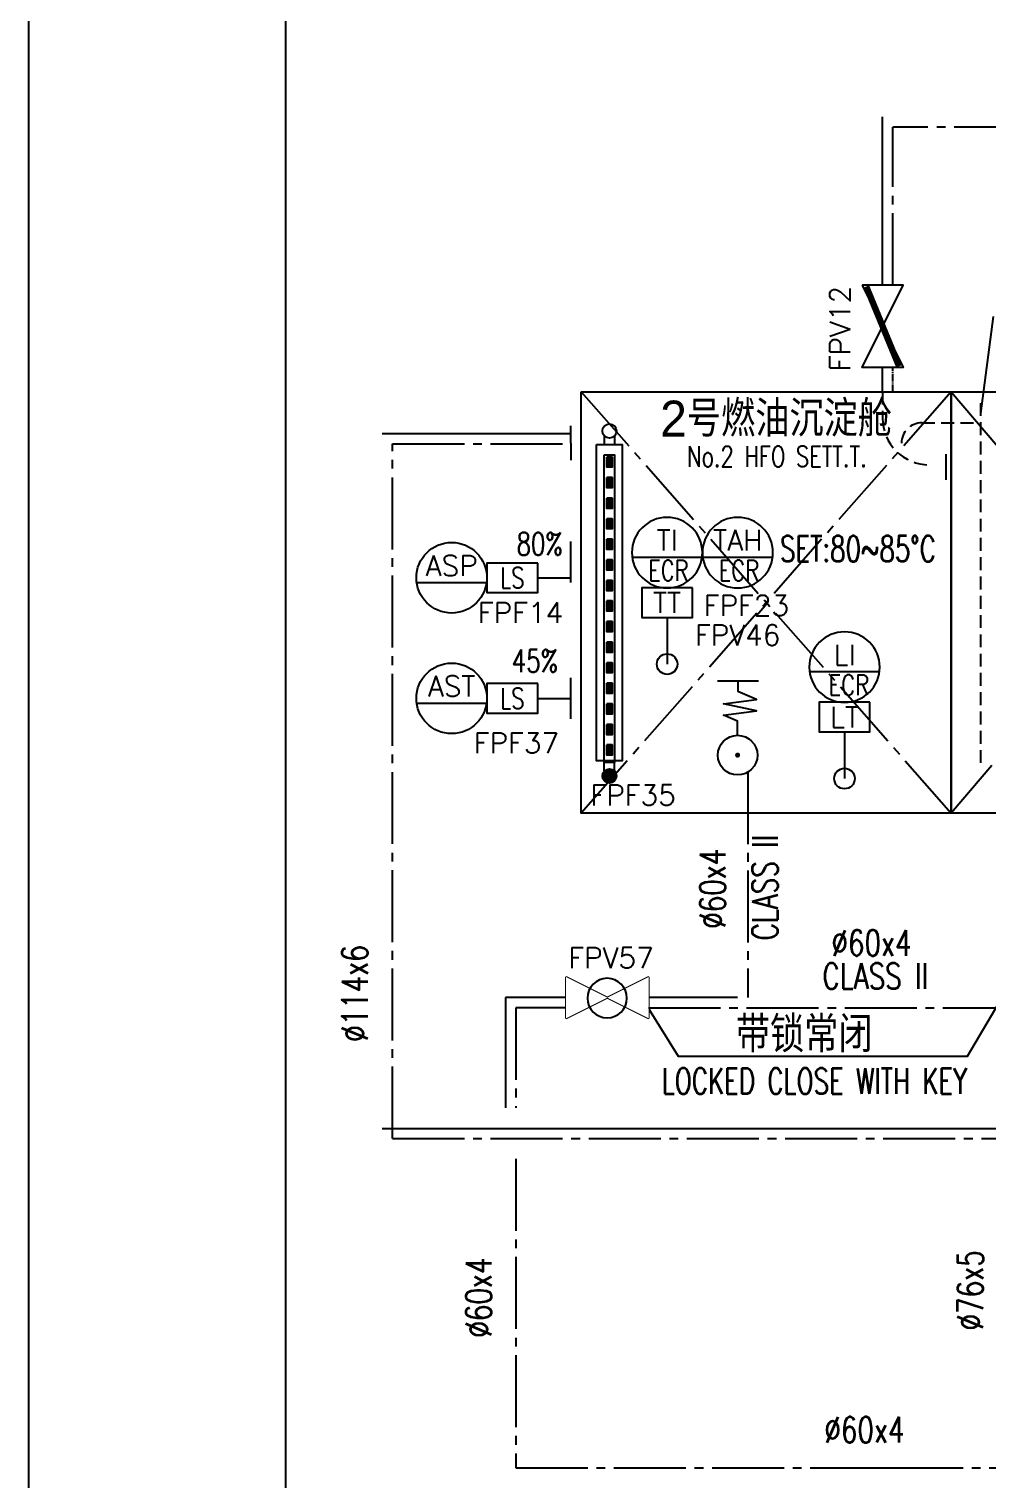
# Model space of a CAD drawing. Header units: inches. Extents: x 244 to 838, y -431 to 471.
# Drawn here: x 243.9 to 337.2, y 180.2 to 321.3 of the extents above; entities that cross this region are included whole.
import ezdxf
from ezdxf.enums import TextEntityAlignment as Align

# ---------------------------------------------------------------- set-up
doc = ezdxf.new("R2010")
doc.units = ezdxf.units.IN
doc.header["$MEASUREMENT"] = 0
doc.set_wipeout_variables(frame=1)
for name, pattern in [('CENTERX2', [0.955, 0.7, -0.085, 0.085, -0.085]), ('HIDDEN', [0.375, 0.25, -0.125]), ('SHORT_CENTER', [0.955, 0.7, -0.085, 0.085, -0.085]), ('SHORT_CENTER_X', [0.955, 0.7, -0.085, 0.085, -0.085])]:
    doc.linetypes.add(name, pattern=pattern)
doc.layers.add('chinese', color=7, linetype='Continuous')
doc.layers.add('text', color=2, linetype='Continuous')
doc.styles.add('HZDX', font='romans.shx', dxfattribs={"width": 0.9, "bigfont": 'HZDX.SHX'})
doc.styles.add('ROMANS', font='ROMANS')
doc.styles.add('SimSun', font='Simtxt.shx', dxfattribs={"bigfont": 'HZDX.SHX'})

# ---------------------------------------------------------------- blocks, each defined once
blk = doc.blocks.new('A033')
at = {"color": 7, "linetype": 'Continuous'}
blk.add_lwpolyline([(-3.4, 2.96), (3.4, 2.96)], dxfattribs=at)
blk.add_circle((0, 3.43), 3.43, dxfattribs=at)
at = {"color": 2, "linetype": 'Continuous', "style": 'ROMANS', "flags": 1}
for tag in ['NAMEPLATE', 'STANDARD', 'DIAMETER', 'REMARKS', 'MATERIAL', 'WEIGHT', 'NAME', 'SIZE']:
    blk.add_attdef(tag, text='', height=2, dxfattribs=at).set_placement((0, 8.86), align=Align.MIDDLE)
at = {"color": 2, "linetype": 'Continuous', "style": 'ROMANS'}
for tag, p in [('MARK', (0, 8.86)), ('SN', (0, 4.63))]:
    blk.add_attdef(tag, text='', height=2, dxfattribs=at).set_placement(p, align=Align.MIDDLE)
blk = doc.blocks.new('F068')
at = {"color": 7, "linetype": 'Continuous'}
blk.add_lwpolyline([(-2.47, 2.87), (2.47, 2.87), (2.47, 0), (-2.47, 0)], close=True, dxfattribs=at)
at = {"color": 2, "linetype": 'Continuous', "style": 'ROMANS', "flags": 1}
for tag in ['NAMEPLATE', 'STANDARD', 'DIAMETER', 'REMARKS', 'MATERIAL', 'WEIGHT', 'NAME', 'SIZE']:
    blk.add_attdef(tag, text='', height=2, dxfattribs=at).set_placement((0, 4.87), align=Align.MIDDLE)
at = {"color": 2, "linetype": 'Continuous', "style": 'ROMANS'}
for tag, p in [('MARK', (0, 4.87)), ('SN', (0, 1.43))]:
    blk.add_attdef(tag, text='', height=2, dxfattribs=at).set_placement(p, align=Align.MIDDLE)
blk = doc.blocks.new('F100')
at = {"color": 2, "linetype": 'Continuous', "style": 'ROMANS', "flags": 1}
for tag in ['WEIGHT', 'SIZE', 'STANDARD', 'NAME', 'DIAMETER', 'MATERIAL', 'REMARKS', 'NAMEPLATE']:
    blk.add_attdef(tag, (-8.33, -0.08), '', height=2, dxfattribs=at)
at = {"color": 2, "linetype": 'Continuous', "style": 'ROMANS'}
blk.add_attdef('MARK', (-8.33, -0.08), '', height=2, dxfattribs=at)
blk = doc.blocks.new('A040')
at = {"color": 7, "linetype": 'Continuous'}
blk.add_lwpolyline([(-3.4, 2.96), (3.4, 2.96)], dxfattribs=at)
blk.add_circle((0, 3.43), 3.43, dxfattribs=at)
at = {"color": 2, "linetype": 'Continuous', "style": 'ROMANS', "flags": 1}
for tag in ['NAMEPLATE', 'STANDARD', 'DIAMETER', 'REMARKS', 'MATERIAL', 'WEIGHT', 'NAME', 'SIZE']:
    blk.add_attdef(tag, text='', height=2, dxfattribs=at).set_placement((0, 8.86), align=Align.MIDDLE)
at = {"color": 2, "linetype": 'Continuous', "style": 'ROMANS'}
for tag, p in [('MARK', (0, 8.86)), ('SN', (0, 4.61))]:
    blk.add_attdef(tag, text='', height=2, dxfattribs=at).set_placement(p, align=Align.MIDDLE)
blk = doc.blocks.new('F038')
at = {"color": 7, "linetype": 'Continuous'}
for points in [[(0, -2), (0, 2)], [(1, -2), (1, 2)]]:
    blk.add_lwpolyline(points, dxfattribs=at)
at = {"color": 2, "linetype": 'Continuous', "style": 'ROMANS', "flags": 1}
for tag in ['NAMEPLATE', 'STANDARD', 'DIAMETER', 'REMARKS', 'MATERIAL', 'WEIGHT', 'NAME', 'SIZE']:
    blk.add_attdef(tag, text='', height=2, dxfattribs=at).set_placement((0.5, 4), align=Align.MIDDLE)
at = {"color": 2, "linetype": 'Continuous', "style": 'ROMANS'}
blk.add_attdef('MARK', text='', height=2, dxfattribs=at).set_placement((0.5, 4), align=Align.MIDDLE)
blk = doc.blocks.new('V013')
at = {"color": 2, "linetype": 'Continuous', "style": 'ROMANS', "flags": 1}
for tag in ['NAMEPLATE', 'STANDARD', 'DIAMETER', 'REMARKS', 'MATERIAL', 'WEIGHT', 'NAME', 'SIZE']:
    blk.add_attdef(tag, text='', height=2, dxfattribs=at).set_placement((4.08, 4.49), align=Align.MIDDLE)
at = {"color": 2, "linetype": 'Continuous', "style": 'ROMANS'}
blk.add_attdef('MARK', text='', height=2, dxfattribs=at).set_placement((4.08, 4.49), align=Align.MIDDLE)
at = {"color": 3}
blk.add_wipeout([(8.01, -2), (8.01, 2), (0, -2), (0, 2)], dxfattribs=at)
at = {"linetype": 'Continuous'}
blk.add_lwpolyline([(0, -2), (8.01, 2), (8.01, -2), (0, 2)], close=True, dxfattribs=at)
blk.add_wipeout([(0, -2), (8.01, 2), (8.01, -2), (0, 2)], dxfattribs=at)
at = {"color": 7}
blk.add_lwpolyline([(8.01, -2), (8.01, 2), (0, -2), (0, 2)], close=True, dxfattribs=at)
blk.add_wipeout([(8.01, -2), (8.01, 2), (0, -2), (0, 2)], dxfattribs=at)
at = {"linetype": 'Continuous'}
blk.add_circle((4.02, -0.04), 1.92, dxfattribs=at)
blk = doc.blocks.new('X3106')
at = {"linetype": 'Continuous'}
blk.add_lwpolyline([(0, 0, 0, 0, 0), (0.981, 0.981, 0.7, 0, 0), (2.033, 2.033, 0, 0, 0)], format="xyseb", dxfattribs=at)
blk = doc.blocks.new('V114')
at = {"color": 7, "linetype": 'Continuous'}
for points in [[(-1.97, 7.22), (2.03, 7.22)], [(0.03, 7.22), (0.03, 6.2)], [(0, 1.93), (0, 3.3), (-1.38, 3.9), (1.83, 4.3), (-1.38, 5), (1.83, 5.4), (0.03, 6.2)]]:
    blk.add_lwpolyline(points, dxfattribs=at)
at = {"color": 7, "linetype": 'Continuous', "const_width": 0.25}
blk.add_lwpolyline([(-0.12, 0, 1), (0.12, 0, 1)], format="xyb", close=True, dxfattribs=at)
at = {"linetype": 'Continuous'}
blk.add_circle((0, 0), 1.93, dxfattribs=at)
at = {"linetype": 'Continuous', "xscale": 1.5, "yscale": 1.5, "zscale": 1.5}
blk.add_blockref('X3106', (0.03, 7.22), dxfattribs=at)
at = {"color": 2, "linetype": 'Continuous', "style": 'ROMANS', "flags": 1}
for tag in ['NAMEPLATE', 'STANDARD', 'DIAMETER', 'REMARKS', 'MATERIAL', 'WEIGHT', 'NAME', 'SIZE']:
    blk.add_attdef(tag, text='', height=2, dxfattribs=at).set_placement((-0.31, 11.99), align=Align.MIDDLE)
at = {"color": 2, "linetype": 'Continuous', "style": 'ROMANS'}
blk.add_attdef('MARK', text='', height=2, dxfattribs=at).set_placement((-0.31, 11.99), align=Align.MIDDLE)
blk = doc.blocks.new('V027')
at = {"color": 2, "style": 'ROMANS', "flags": 1}
for tag in ['NAMEPLATE', 'STANDARD', 'DIAMETER', 'REMARKS', 'MATERIAL', 'WEIGHT', 'NAME', 'SIZE']:
    blk.add_attdef(tag, text='', height=2, dxfattribs=at).set_placement((3.79, 4.15), align=Align.MIDDLE)
at = {"color": 2, "style": 'ROMANS'}
blk.add_attdef('MARK', text='', height=2, dxfattribs=at).set_placement((3.79, 4.15), align=Align.MIDDLE)
at = {"color": 7}
blk.add_wipeout([(8.01, 2), (0, -2.01), (0, 2), (8.01, -2.01)], dxfattribs=at)
at = {"const_width": 0.62}
blk.add_lwpolyline([(0.12, -1.6), (7.88, 1.6)], dxfattribs=at)
at = {"color": 7}
blk.add_lwpolyline([(8.01, 2), (0, -2.01), (0, 2), (8.01, -2.01)], close=True, dxfattribs=at)
blk = doc.blocks.new('F039')
at = {"color": 7, "linetype": 'Continuous'}
blk.add_lwpolyline([(-2.47, 7.42), (2.47, 7.42), (2.47, 4.55), (-2.47, 4.55)], close=True, dxfattribs=at)
blk.add_lwpolyline([(0, 4.55), (0, 0)], dxfattribs=at)
at = {"color": 2, "linetype": 'Continuous', "style": 'ROMANS', "flags": 1}
for tag in ['NAMEPLATE', 'STANDARD', 'DIAMETER', 'REMARKS', 'MATERIAL', 'WEIGHT', 'NAME', 'SIZE']:
    blk.add_attdef(tag, text='', height=2, dxfattribs=at).set_placement((0, 9.42), align=Align.MIDDLE)
at = {"color": 2, "linetype": 'Continuous', "style": 'ROMANS'}
for tag, p in [('MARK', (0, 9.42)), ('SN', (0, 5.98))]:
    blk.add_attdef(tag, text='', height=2, dxfattribs=at).set_placement(p, align=Align.MIDDLE)
blk = doc.blocks.new('A2')
blk.add_line((0, 0), (0, 420))
at = {"color": 5}
blk.add_line((25, 10), (25, 410), dxfattribs=at)
blk = doc.blocks.new('A3图框')
at = {"ltscale": 5}
blk.add_lwpolyline([(-562.29, -4946.17), (31.71, -4946.17), (31.71, -5366.17), (-562.29, -5366.17)], close=True, dxfattribs=at)
at = {"color": 2}
blk.add_blockref('A2', (-562.29, -5366.17), dxfattribs=at)
blk.add_blockref('A2', (-562.29, -5366.17), dxfattribs=at)

msp = doc.modelspace()

# ---------------------------------------------------------------- linework, layer by layer
at = {"ltscale": 10}
msp.add_line((337.72, 293.31), (336.49, 283.89), dxfattribs=at)
at = {"color": 3, "linetype": 'HIDDEN', "ltscale": 5}
for p, q in [((336.49, 284.91), (336.49, 249.86)), ((330.81, 282.99), (336.49, 282.99))]:
    msp.add_line(p, q, dxfattribs=at)
at = {"color": 3}
msp.add_line((278.29, 281.95), (296.66, 281.95), dxfattribs=at)
at = {"color": 7, "linetype": 'CENTERX2', "ltscale": 10}
for p, q in [((279.29, 280.95), (296.66, 280.95)), ((291.29, 211.42), (291.29, 181.38))]:
    msp.add_line(p, q, dxfattribs=at)
at = {"color": 7, "linetype": 'Continuous'}
for p, q in [((300.65, 279.66), (300.15, 279.66)), ((300.65, 278.66), (300.15, 278.66)), ((300.65, 277.66), (300.15, 277.66)), ((300.65, 276.66), (300.15, 276.66)), ((300.65, 275.66), (300.15, 275.66)), ((300.65, 274.66), (300.15, 274.66)), ((300.65, 273.66), (300.15, 273.66)), ((300.65, 272.66), (300.15, 272.66)), ((300.65, 271.66), (300.15, 271.66)), ((300.65, 270.66), (300.15, 270.66)), ((300.65, 270.66), (300.15, 270.66)), ((300.65, 269.66), (300.15, 269.66)), ((300.65, 268.66), (300.15, 268.66)), ((300.65, 268.66), (300.15, 268.66)), ((300.65, 267.66), (300.15, 267.66)), ((300.65, 267.66), (300.15, 267.66)), ((300.65, 266.66), (300.15, 266.66)), ((300.65, 266.66), (300.15, 266.66)), ((300.65, 265.66), (300.15, 265.66)), ((300.65, 264.66), (300.15, 264.66)), ((300.65, 264.66), (300.15, 264.66)), ((300.65, 263.66), (300.15, 263.66)), ((300.65, 263.66), (300.15, 263.66)), ((300.65, 262.66), (300.15, 262.66)), ((300.65, 262.66), (300.15, 262.66)), ((300.65, 261.66), (300.15, 261.66)), ((300.65, 261.66), (300.15, 261.66)), ((300.65, 260.66), (300.15, 260.66)), ((300.65, 260.66), (300.15, 260.66)), ((300.65, 259.66), (300.15, 259.66)), ((300.65, 258.66), (300.15, 258.66)), ((300.65, 258.66), (300.15, 258.66)), ((300.65, 257.66), (300.15, 257.66)), ((300.65, 257.66), (300.15, 257.66)), ((300.65, 256.66), (300.15, 256.66)), ((300.65, 256.66), (300.15, 256.66)), ((300.65, 255.66), (300.15, 255.66)), ((300.65, 255.66), (300.15, 255.66)), ((300.65, 254.66), (300.15, 254.66)), ((300.65, 254.66), (300.15, 254.66)), ((300.65, 253.66), (300.15, 253.66)), ((300.65, 253.66), (300.15, 253.66)), ((300.65, 252.66), (300.15, 252.66)), ((300.65, 252.66), (300.15, 252.66)), ((300.65, 251.66), (300.15, 251.66)), ((300.65, 250.66), (300.15, 250.66))]:
    msp.add_line(p, q, dxfattribs=at)
msp.add_line((333.15, 277.44), (333.15, 279.94))
at = {"color": 3, "linetype": 'Continuous'}
msp.add_lwpolyline([(435.44, 312.75, 0, 0, 0), (388.57, 312.75, 1.3, 0.6, 0), (384.07, 312.75, 0, 0, 0), (326.98, 312.75, 0, 0, 0)], format="xyseb", dxfattribs=at)
at = {"color": 3}
for points in [[(326.98, 296.37), (326.98, 312.75)], [(326.98, 286.01), (326.98, 288.36)], [(290.29, 227.09), (290.29, 216.38)], [(296.19, 227.09), (290.29, 227.09)], [(312.87, 227.09), (304.2, 227.09)], [(278.29, 214.38), (421.44, 214.38)]]:
    msp.add_lwpolyline(points, dxfattribs=at)
at = {"color": 7, "linetype": 'CENTERX2', "ltscale": 10}
for points in [[(436.44, 311.75), (327.98, 311.75)], [(279.29, 213.38), (279.29, 280.95)], [(313.87, 249.01), (313.87, 227.09)], [(291.29, 226.09), (291.29, 216.38)], [(296.19, 226.09), (291.29, 226.09)], [(291.29, 181.38), (323.3, 181.38), (327.8, 181.38), (400.46, 181.38)]]:
    msp.add_lwpolyline(points, dxfattribs=at)
at = {"color": 7, "linetype": 'CENTERX2'}
msp.add_lwpolyline([(327.98, 286.01), (327.98, 288.36)], dxfattribs=at)
at = {"color": 7, "linetype": 'Continuous'}
for points in [[(297.66, 286.01), (333.65, 286.01), (333.65, 245.03), (297.66, 245.03)], [(333.65, 286.01), (368.55, 286.01), (368.55, 245.03), (333.65, 245.03)], [(299.15, 280.89), (301.65, 280.89), (301.65, 250.12), (299.15, 250.12)], [(299.9, 279.87), (300.9, 279.87), (300.9, 249.95), (299.9, 249.95)], [(300.15, 279.66), (300.65, 279.66), (300.65, 278.66), (300.15, 278.66)], [(300.15, 277.66), (300.65, 277.66), (300.65, 276.66), (300.15, 276.66)], [(300.15, 275.66), (300.65, 275.66), (300.65, 274.66), (300.15, 274.66)], [(300.15, 273.66), (300.65, 273.66), (300.65, 272.66), (300.15, 272.66)], [(300.15, 271.66), (300.65, 271.66), (300.65, 270.66), (300.15, 270.66)], [(300.15, 269.66), (300.65, 269.66), (300.65, 268.66), (300.15, 268.66)], [(300.15, 267.66), (300.65, 267.66), (300.65, 266.66), (300.15, 266.66)], [(300.15, 265.66), (300.65, 265.66), (300.65, 264.66), (300.15, 264.66)], [(300.15, 263.66), (300.65, 263.66), (300.65, 262.66), (300.15, 262.66)], [(300.15, 261.66), (300.65, 261.66), (300.65, 260.66), (300.15, 260.66)], [(300.15, 259.66), (300.65, 259.66), (300.65, 258.66), (300.15, 258.66)], [(300.15, 257.66), (300.65, 257.66), (300.65, 256.66), (300.15, 256.66)], [(300.15, 255.66), (300.65, 255.66), (300.65, 254.66), (300.15, 254.66)], [(300.15, 253.66), (300.65, 253.66), (300.65, 252.66), (300.15, 252.66)], [(300.15, 251.66), (300.65, 251.66), (300.65, 250.66), (300.15, 250.66)]]:
    msp.add_lwpolyline(points, close=True, dxfattribs=at)
at = {"color": 8, "linetype": 'SHORT_CENTER_X', "ltscale": 10}
for points in [[(333.65, 286.01), (297.66, 245.03)], [(297.66, 286.01), (333.65, 245.03)], [(368.55, 286.01), (333.65, 245.03)], [(333.65, 286.01), (368.55, 245.03)]]:
    msp.add_lwpolyline(points, dxfattribs=at)
at = {"color": 3, "linetype": 'HIDDEN', "ltscale": 5}
msp.add_lwpolyline([(326.98, 286.01), (326.98, 283.44)], dxfattribs=at)
at = {"color": 3}
for points in [[(278.29, 281.95, 0, 0, 0), (278.29, 230.73, 1.3, 0.6, 0), (278.29, 226.23, 0, 0, 0), (278.29, 214.38, 0, 0, 0)], [(312.87, 250.67, 0, 0, 0), (312.87, 241.13, 1.2, 0.6, 0), (312.87, 236.63, 0, 0, 0), (312.87, 227.09, 0, 0, 0)], [(312.86, 227.09, 0, 0, 0), (323.3, 227.09, 1.2, 0.6, 0), (327.8, 227.09, 0, 0, 0), (352.83, 227.09, 0, 0, 0)], [(290.29, 211.42, 0, 0, 0), (290.29, 200.69, 1.2, 0.6, 0), (290.29, 196.19, 0, 0, 0), (290.29, 182.38, 0, 0, 0)], [(290.29, 182.38, 0, 0, 0), (323.3, 182.38, 1.2, 0.6, 0), (327.8, 182.38, 0, 0, 0), (446.05, 182.38, 0, 0, 0)]]:
    msp.add_lwpolyline(points, format="xyseb", dxfattribs=at)
at = {"color": 7, "linetype": 'Continuous'}
for points in [[(296.66, 281.02), (296.66, 282.7)], [(296.66, 281.02), (296.66, 279.34)], [(299.9, 281.72), (299.9, 280.89)], [(300.9, 281.72), (300.9, 280.89)], [(299.9, 249.13), (299.9, 249.95)], [(300.9, 249.13), (300.9, 249.95)]]:
    msp.add_lwpolyline(points, dxfattribs=at)
at = {"color": 7, "linetype": 'Continuous', "const_width": 0.5}
for points in [[(300.4, 278.66), (300.4, 279.66)], [(300.4, 276.66), (300.4, 277.66)], [(300.4, 274.66), (300.4, 275.66)], [(300.4, 272.66), (300.4, 273.66)], [(300.4, 270.66), (300.4, 271.66)], [(300.4, 268.66), (300.4, 269.66)], [(300.4, 266.66), (300.4, 267.66)], [(300.4, 264.66), (300.4, 265.66)], [(300.4, 262.66), (300.4, 263.66)], [(300.4, 260.66), (300.4, 261.66)], [(300.4, 258.66), (300.4, 259.66)], [(300.4, 256.66), (300.4, 257.66)], [(300.4, 254.66), (300.4, 255.66)], [(300.4, 252.66), (300.4, 253.66)], [(300.4, 250.66), (300.4, 251.66)]]:
    msp.add_lwpolyline(points, dxfattribs=at)
for points in [[(293.42, 269.35), (288.48, 269.35), (288.48, 266.48), (293.42, 266.48)], [(293.42, 257.63), (288.48, 257.63), (288.48, 254.76), (293.42, 254.76)]]:
    msp.add_lwpolyline(points, close=True)
for points in [[(293.42, 267.92), (296.66, 267.92)], [(306.01, 264.06), (306.01, 259.52)], [(293.42, 256.19), (296.66, 256.19)]]:
    msp.add_lwpolyline(points)
at = {"color": 7, "linetype": 'Continuous', "const_width": 0.69}
msp.add_lwpolyline([(300.05, 248.65, 1), (300.74, 248.65, 1)], format="xyb", close=True, dxfattribs=at)
at = {"color": 7}
msp.add_lwpolyline([(303.44, 227.22), (307.09, 221.39), (335.25, 221.39), (343.73, 235.79)], dxfattribs=at)
at = {"color": 7, "linetype": 'SHORT_CENTER', "ltscale": 10}
msp.add_lwpolyline([(279.29, 213.38), (421.03, 213.38)], dxfattribs=at)
at = {"color": 7, "linetype": 'Continuous'}
for centre in [(300.4, 282.19), (300.4, 248.65)]:
    msp.add_circle(centre, 0.691, dxfattribs=at)
for centre in [(306.01, 259.52), (323.27, 248.39)]:
    msp.add_circle(centre, 1)
at = {"color": 3, "linetype": 'HIDDEN', "ltscale": 5}
for centre, radius, start, end in [((331.52, 283.44), 4.54, 180, 270), ((330.81, 280.99), 2, 90, 180)]:
    msp.add_arc(centre, radius, start, end, dxfattribs=at)

# ---------------------------------------------------------------- block references
ref = msp.add_blockref('A033', (306.01, 266.93), dxfattribs=dict(xscale=-1))
ref.add_attrib('SN', 'TI', dxfattribs={"color": 2, "linetype": 'Continuous', "height": 2, "style": 'ROMANS'}).set_placement((306.01, 271.57), align=Align.MIDDLE)
ref = msp.add_blockref('A033', (312.88, 266.93), dxfattribs=dict(xscale=-1))
ref.add_attrib('SN', 'TAH', dxfattribs={"color": 2, "linetype": 'Continuous', "height": 2, "style": 'ROMANS'}).set_placement((312.88, 271.57), align=Align.MIDDLE)
ref = msp.add_blockref('A040', (285.05, 264.49))
ref.add_attrib('SN', 'ASP', dxfattribs={"color": 2, "linetype": 'Continuous', "height": 2, "style": 'ROMANS'}).set_placement((285.05, 269.09), align=Align.MIDDLE)
at = {"color": 7, "xscale": -1}
for p in [(297.66, 269.45), (297.66, 256.19)]:
    msp.add_blockref('F038', p, dxfattribs=at)
at = {"color": 2}
ref = msp.add_blockref('F068', (306.01, 264.06), dxfattribs=dict(at, xscale=-1))
ref.add_attrib('SN', 'TT', dxfattribs={"color": 2, "linetype": 'Continuous', "height": 2, "style": 'ROMANS'}).set_placement((306.01, 265.5), align=Align.MIDDLE)
ref.add_attrib('MARK', 'FPF23', dxfattribs={"color": 2, "linetype": 'Continuous', "height": 2, "style": 'ROMANS'}).set_placement((313.72, 265.22), align=Align.MIDDLE)
at = {"color": 2, "linetype": 'Continuous'}
ref = msp.add_blockref('F100', (275.5, 263.21), dxfattribs=dict(at, xscale=-1))
ref.add_attrib('MARK', 'FPF14', (287.59, 263.52), dxfattribs={"color": 2, "linetype": 'Continuous', "height": 2, "style": 'ROMANS'})
at = {"color": 2}
ref = msp.add_blockref('V114', (312.87, 250.67), dxfattribs=at)
ref.add_attrib('MARK', 'FPV46', dxfattribs={"color": 2, "linetype": 'Continuous', "height": 2, "style": 'ROMANS'}).set_placement((312.87, 262.34), align=Align.MIDDLE)
ref = msp.add_blockref('A040', (323.27, 255.8), dxfattribs=dict(xscale=-1))
ref.add_attrib('SN', 'LI', dxfattribs={"color": 2, "linetype": 'Continuous', "height": 2, "style": 'ROMANS'}).set_placement((323.27, 260.41), align=Align.MIDDLE)
ref = msp.add_blockref('A040', (285.05, 252.76), dxfattribs=at)
ref.add_attrib('SN', 'AST', dxfattribs={"color": 2, "linetype": 'Continuous', "height": 2, "style": 'ROMANS'}).set_placement((285.05, 257.37), align=Align.MIDDLE)
ref = msp.add_blockref('F039', (323.27, 248.39), dxfattribs=dict(xscale=-1))
ref.add_attrib('SN', 'LT', dxfattribs={"color": 2, "linetype": 'Continuous', "height": 2, "style": 'ROMANS'}).set_placement((323.27, 254.37), align=Align.MIDDLE)
at = {"color": 2, "linetype": 'Continuous'}
ref = msp.add_blockref('F100', (290.68, 250.33), dxfattribs=dict(at, xscale=-1))
ref.add_attrib('MARK', 'FPF37', (287.19, 250.85), dxfattribs={"color": 2, "linetype": 'Continuous', "height": 2, "style": 'ROMANS'})
msp.add_blockref('F100', (306.87, 245.85), dxfattribs=at).add_auto_attribs({'MARK': 'FPF35'})

# ---------------------------------------------------------------- texts
at = {"color": 2, "linetype": 'SHORT_CENTER_X', "style": 'HZDX', "width": 0.75}
for s, p in [('No.2 HFO SETT.T.', (316.68, 280.72)), ('ECR', (306.13, 269.62)), ('ECR', (312.99, 269.62)), ('ECR', (323.69, 258.49))]:
    msp.add_text(s, height=2, dxfattribs=at).set_placement(p, align=Align.TOP_CENTER)
at = {"color": 2, "linetype": 'Continuous', "style": 'HZDX', "width": 0.7}
msp.add_text('SET:80~85%%DC', height=2.5, dxfattribs=at).set_placement((317, 269.49))
at = {"color": 2, "linetype": 'SHORT_CENTER_X', "style": 'HZDX', "width": 0.75}
for p in [(290.95, 266.91), (290.95, 255.18)]:
    msp.add_text('LS', height=2, dxfattribs=at).set_placement(p, align=Align.CENTER)
at = {"layer": 'chinese', "color": 2, "style": 'SimSun'}
msp.add_text('2号燃油沉淀舱', height=3.5, dxfattribs=at).set_placement((316.61, 281.64), align=Align.CENTER)
at = {"layer": 'chinese', "color": 2, "style": 'HZDX', "width": 0.75}
for s, p in [('80%%%', (293.61, 270.12)), ('45%%%', (293.15, 258.74))]:
    msp.add_text(s, height=2.188, dxfattribs=at).set_placement(p, align=Align.CENTER)
at = {"layer": 'chinese', "color": 2, "style": 'HZDX'}
msp.add_text('带锁常闭', height=3.5, dxfattribs=at).set_placement((312.7, 221.77))
at = {"layer": 'text', "color": 2, "style": 'HZDX', "width": 0.75}
for s, p in [('%%c60x4', (311.69, 237.68)), ('CLASS II', (316.77, 237.8)), ('%%c114x6', (276.88, 227.49))]:
    msp.add_text(s, height=2.5, rotation=90, dxfattribs=at).set_placement(p, align=Align.CENTER)
for s, p in [('%%c60x4', (325.9, 231.16)), ('CLASS II', (326.26, 227.93))]:
    msp.add_text(s, height=2.5, dxfattribs=at).set_placement(p, align=Align.CENTER)
at = {"layer": 'text', "style": 'HZDX', "width": 0.7}
msp.add_text('LOCKED CLOSE WITH KEY', height=2.5, dxfattribs=at).set_placement((305.49, 217.73))
at = {"layer": 'text', "style": 'HZDX', "width": 0.75}
for s, p in [('%%c76x5', (336.77, 198.63)), ('%%c60x4', (288.94, 197.93))]:
    msp.add_text(s, height=2.5, rotation=90, dxfattribs=at).set_placement(p, align=Align.CENTER)
msp.add_text('%%c60x4', height=2.5, dxfattribs=at).set_placement((325.21, 183.82), align=Align.CENTER)

# ---------------------------------------------------------------- next in the draw order: block references
at = {"color": 7, "rotation": 90}
msp.add_blockref('V027', (326.98, 288.36), dxfattribs=at).add_auto_attribs({'MARK': 'FPV12'})
at = {"color": 2}
ref = msp.add_blockref('V013', (304.2, 227.09), dxfattribs=dict(at, xscale=-1))
ref.add_attrib('MARK', 'FPV57', dxfattribs={"color": 2, "linetype": 'Continuous', "height": 2, "style": 'ROMANS'}).set_placement((300.55, 230.96), align=Align.MIDDLE)

# ---------------------------------------------------------------- next in the draw order: linework, layer by layer
at = {"color": 7, "linetype": 'SHORT_CENTER', "ltscale": 10}
msp.add_lwpolyline([(327.98, 296.37), (327.98, 311.75)], dxfattribs=at)
at = {"color": 7, "linetype": 'CENTERX2', "ltscale": 10}
msp.add_lwpolyline([(304.2, 226.09), (352.83, 226.09)], dxfattribs=at)

# ---------------------------------------------------------------- next in the draw order: block references
at = {"color": 2}
msp.add_blockref('A3图框', (806.22, 5416.86), dxfattribs=at)

doc.saveas('drawing.dxf')
